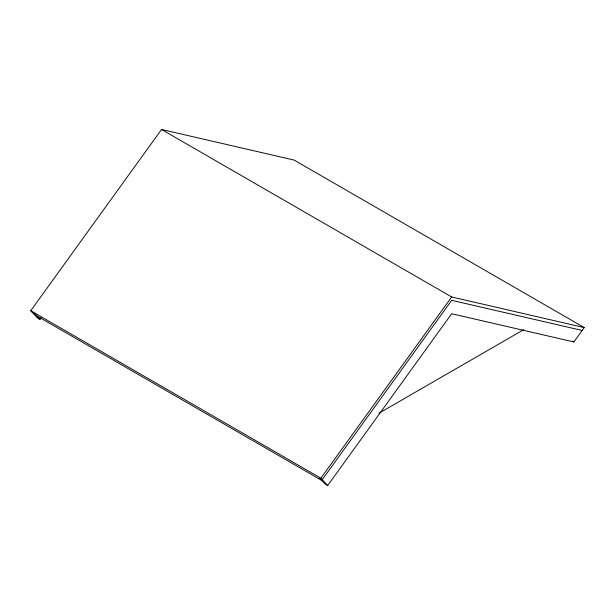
<?xml version="1.0" encoding="UTF-8"?>
<svg xmlns="http://www.w3.org/2000/svg" width="615" height="615" viewBox="0 0 615 615"><rect width="100%" height="100%" fill="white"/><g stroke="black" fill="none" stroke-linecap="round" stroke-linejoin="round"><path stroke-width="0.92" d="M41.067 317.847L39.944 319.4L37.569 318.032L30.75 310.721L161.553 129.473L294.131 160.092L584.25 327.587L573.88 341.955L451.671 313.727L327.687 485.527L325.312 484.159L319.854 478.309L322.229 479.677L451.671 300.32L582.174 330.463M327.687 485.527L320.869 478.216L451.671 296.968L584.25 327.587M378.948 413.242L523.626 329.709M572.296 341.041L573.88 341.955M161.553 129.473L451.671 296.968M30.75 310.721L320.869 478.216M32.111 312.182L34.494 313.55L39.944 319.4M36.539 315.749L321.899 480.5"/></g></svg>
